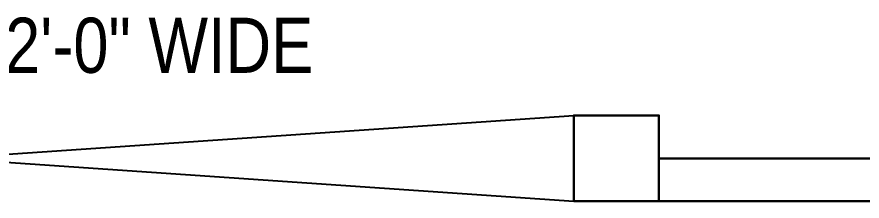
# Model space of a CAD drawing. Extents: x 187966 to 202201, y 659574 to 1343694.
# Drawn here: x 193376.2 to 193465, y 664930 to 664949.4 of the extents above; entities that cross this region are included whole.
import ezdxf

# ---------------------------------------------------------------- set-up
doc = ezdxf.new("R2010")
doc.units = 0
doc.header["$MEASUREMENT"] = 0
doc.layers.add('A-Wall', color=7, linetype='Continuous', lineweight=30)
doc.layers.add('Text', color=55, linetype='Continuous', lineweight=25)
doc.styles.get("Standard").update_dxf_attribs({"font": 'stylu.ttf', "height": 7})

msp = doc.modelspace()

# ---------------------------------------------------------------- linework, layer by layer
at = {"layer": 'A-Wall'}
for points in [[(193443.662, 664930.018), (193443.662, 664939.018), (193434.703, 664939.018), (193434.703, 664930.018), (193443.662, 664930.018)], [(193443.662, 664934.498), (194020.401, 664934.498)], [(193434.703, 664930.018), (194024.881, 664930.018)]]:
    msp.add_lwpolyline(points, dxfattribs=at)
at = {"layer": 'Text'}
msp.add_line((193302.867, 664939.018), (193434.703, 664930.018), dxfattribs=at)
msp.add_lwpolyline([(193302.867, 664930.018), (193434.703, 664939.018)], dxfattribs=at)

# ---------------------------------------------------------------- texts
at = {"layer": 'A-Wall', "insert": (193332.871, 664946.359), "char_height": 5.79452, "width": 124.27397, "attachment_point": 4}
msp.add_mtext('{\\fArial Narrow|b0|i0|c1|p15;MAIN GATE 12\'-0" WIDE}', dxfattribs=at)

doc.saveas('drawing.dxf')
